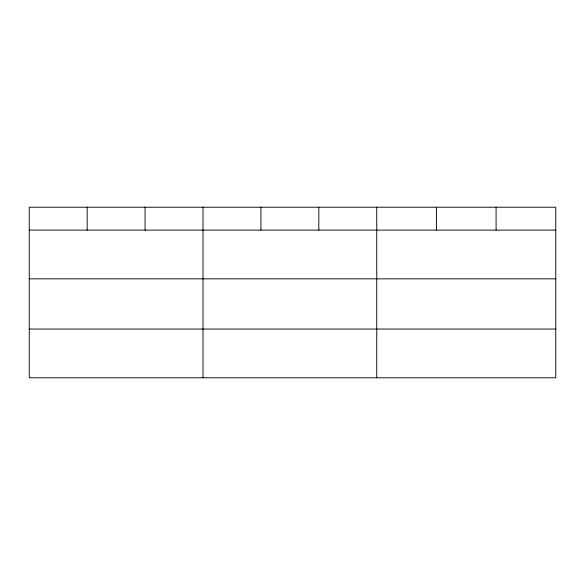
<?xml version="1.0" encoding="UTF-8"?>
<svg xmlns="http://www.w3.org/2000/svg" width="585" height="585" viewBox="0 0 585 585"><rect width="100%" height="100%" fill="white"/><g stroke="black" fill="none" stroke-linecap="round" stroke-linejoin="round"><path stroke-width="0.88" d="M555.75 278.84L555.75 207.222L29.25 207.222L29.25 377.778L555.75 377.778L555.75 278.84L29.25 278.84M29.25 230.11L555.75 230.11M29.25 329.048L555.75 329.048M496.08 207.222L496.08 230.11M436.41 207.222L436.41 230.11M376.74 207.222L376.74 377.778M318.825 207.222L318.825 230.11M260.91 207.222L260.91 230.11M202.995 207.222L202.995 377.778M145.08 207.222L145.08 230.11M87.165 207.222L87.165 230.11"/></g></svg>
